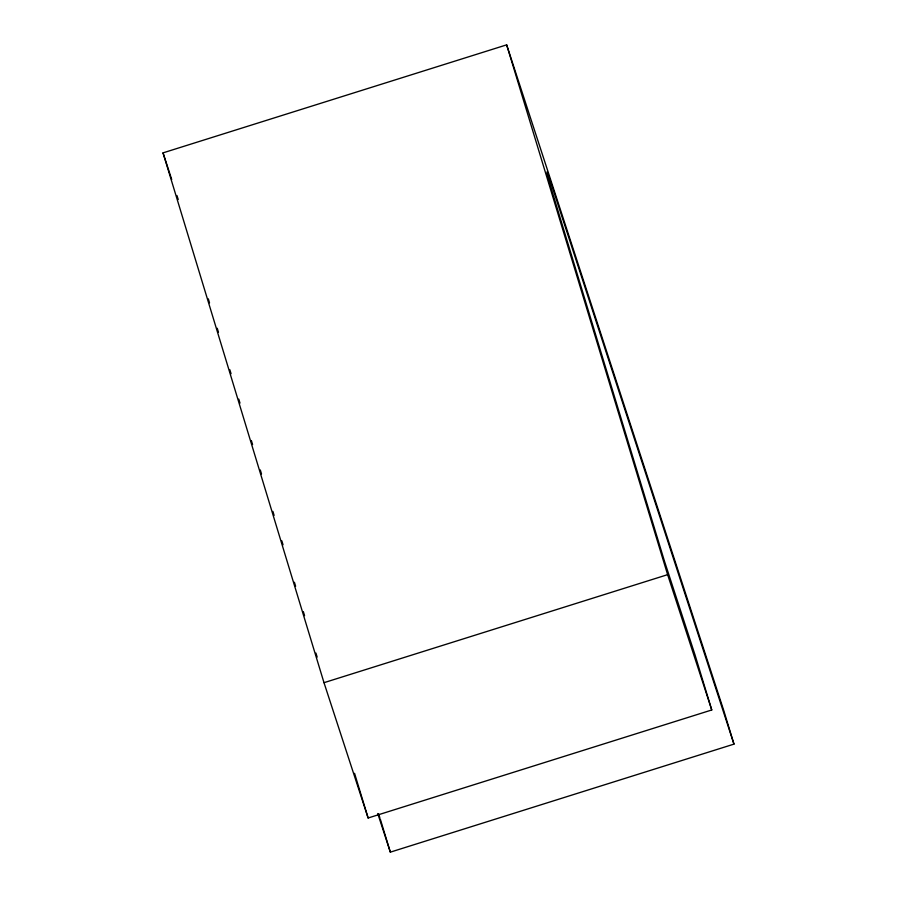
<?xml version="1.0" encoding="UTF-8"?>
<svg xmlns="http://www.w3.org/2000/svg" width="897" height="897" viewBox="0 0 897 897"><rect width="100%" height="100%" fill="white"/><g stroke="black" fill="none" stroke-linecap="round" stroke-linejoin="round"><path stroke-width="1.35" d="M733.97 744.129L547.271 171.641L547.069 174.792L664.442 561.107L694.984 654.788L711.758 709.976L368.129 817.997L323.996 682.684L163.03 152.871L506.659 44.85L723.913 711.018L733.97 744.129L390.341 852.15L377.749 813.545M323.996 682.684L667.626 574.663L711.758 709.976M163.03 152.871L171.719 179.512M176.933 195.501L178.234 199.504M378.545 813.702L379.846 817.705M506.659 44.85L667.626 574.663M380.283 819.039L390.341 852.15M354.55 773.315L368.129 817.997M208.306 298.847L209.528 302.861M217.242 328.257L218.464 332.271M229.834 369.699L231.056 373.701M238.77 399.109L239.992 403.112M251.362 440.539L252.584 444.553M260.298 469.95L261.52 473.964M272.89 511.391L274.101 515.405M281.826 540.801L283.037 544.815M294.407 582.243L295.629 586.246M303.343 611.653L304.565 615.656M315.935 653.083L317.157 657.097"/></g></svg>
